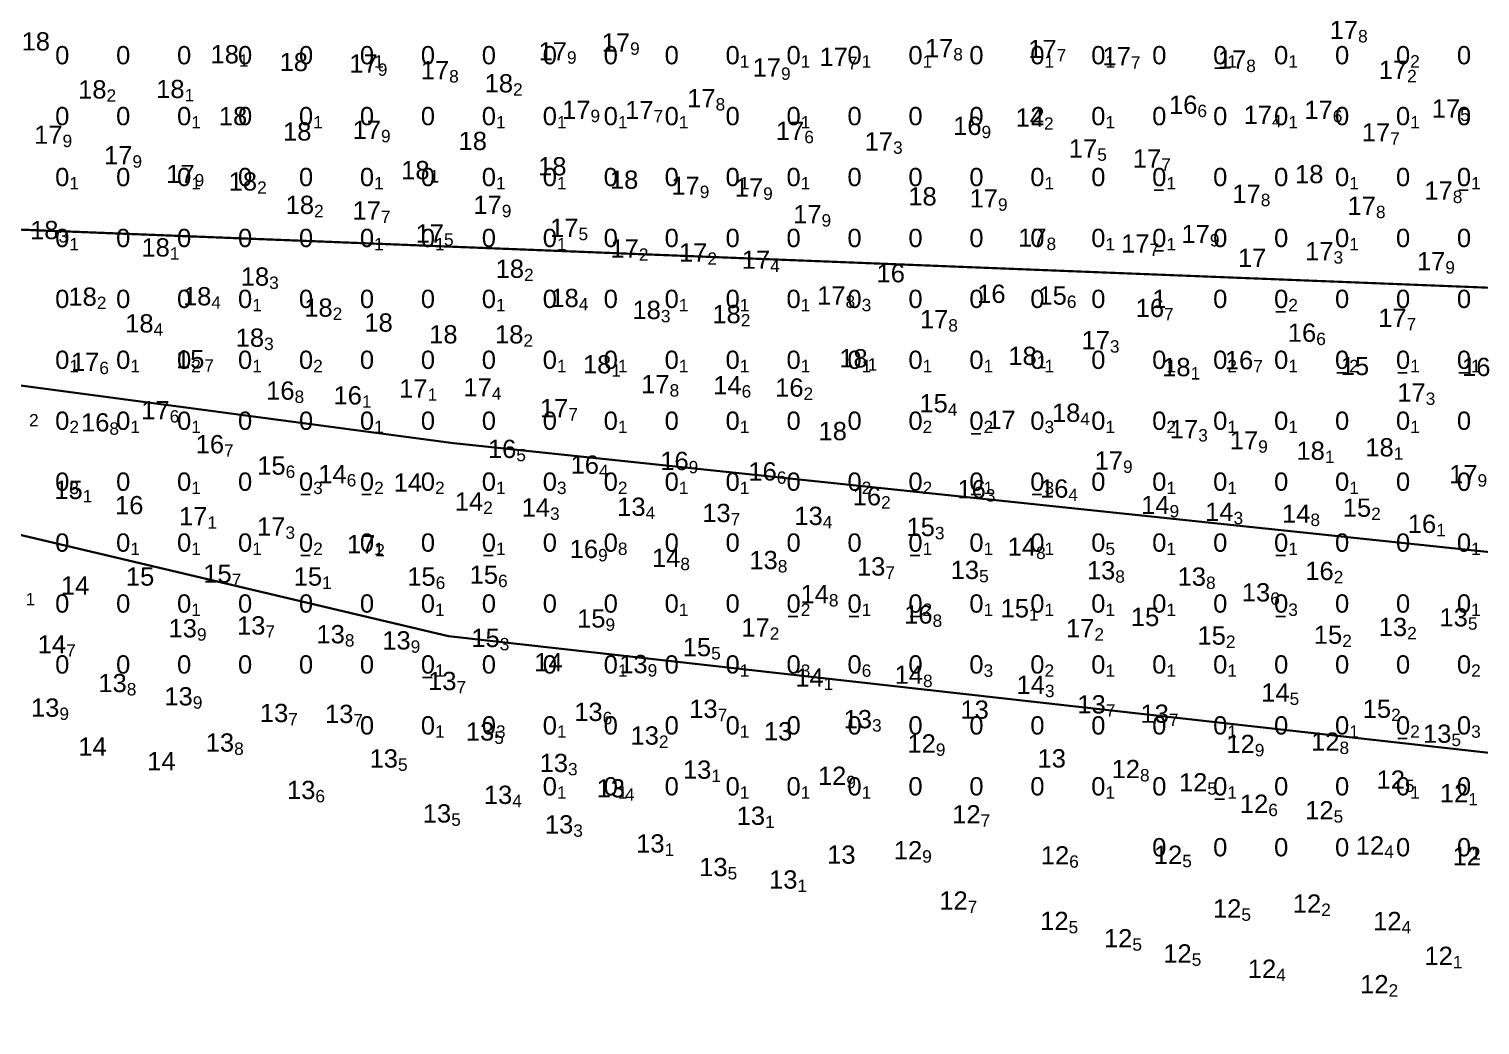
# Model space of a CAD drawing. Header units: millimetres. Extents: x 0 to 581027, y 0 to 6627194.
# Drawn here: x 580178 to 580320.9, y 6625650.5 to 6625748.6 of the extents above; entities that cross this region are included whole.
import ezdxf
from ezdxf.enums import TextEntityAlignment as Align

# ---------------------------------------------------------------- set-up
doc = ezdxf.new("R2010")
doc.units = ezdxf.units.MM
doc.layers.add('Soundings_1000', color=7, linetype='Continuous', true_color=0x000000)
doc.layers.add('soundings_diff', color=7, linetype='Continuous', true_color=0x000000)
for name, color, linetype in [('tiff', 7, 'Continuous'), ('tiff17.2', 7, 'Continuous'), ('Этап 4.2 верхняя бровка', 7, 'Continuous'), ('Этап 4.2 нижняя бровка', 7, 'Continuous'), ('Этап 4.2 рабочая прорезь', 7, 'Continuous'), ('Этап 5.2 верхняя бровка', 7, 'Continuous'), ('Этап 5.2 нижняя бровка', 7, 'Continuous')]:
    doc.layers.add(name, color=color, linetype=linetype)
doc.styles.get("Standard").update_dxf_attribs({"font": 'arial.ttf'})
picture_1 = doc.add_image_def('image2.tif', size_in_pixel=(3838, 2796))
picture_2 = doc.add_image_def('image3.tif', size_in_pixel=(3838, 2796))
picture_3 = doc.add_image_def('image4.tif', size_in_pixel=(2844, 2049))

msp = doc.modelspace()

# ---------------------------------------------------------------- linework, layer by layer
at = {"layer": 'soundings_diff', "color": 18, "true_color": 0x000000}
for p, q in [((580294.78, 6625744.72, -0.09), (580295.72, 6625744.72, -0.09)), ((580288.78, 6625732.72, -0.05), (580289.72, 6625732.72, -0.05)), ((580318.78, 6625732.72, -0.06), (580319.72, 6625732.72, -0.06)), ((580288.78, 6625726.72, -0.1), (580289.72, 6625726.72, -0.1)), ((580300.78, 6625720.72, -0.17), (580301.72, 6625720.72, -0.17)), ((580306.78, 6625714.72, -0.17), (580307.72, 6625714.72, -0.17)), ((580312.78, 6625714.72, -0.11), (580313.72, 6625714.72, -0.11)), ((580318.78, 6625714.72, -0.08), (580319.72, 6625714.72, -0.08)), ((580270.78, 6625708.72, -0.21), (580271.72, 6625708.72, -0.21)), ((580204.78, 6625702.72, -0.31), (580205.72, 6625702.72, -0.31)), ((580210.78, 6625702.72, -0.15), (580211.72, 6625702.72, -0.15)), ((580270.78, 6625702.72, -0.05), (580271.72, 6625702.72, -0.05)), ((580276.78, 6625702.72, -0.29), (580277.72, 6625702.72, -0.29)), ((580204.78, 6625696.72, -0.21), (580205.72, 6625696.72, -0.21)), ((580222.78, 6625696.72, -0.05), (580223.72, 6625696.72, -0.05)), ((580264.78, 6625696.72, -0.12), (580265.72, 6625696.72, -0.12)), ((580300.78, 6625696.72, -0.12), (580301.72, 6625696.72, -0.12)), ((580252.78, 6625690.72, -0.15), (580253.72, 6625690.72, -0.15)), ((580258.78, 6625690.72, -0.12), (580259.72, 6625690.72, -0.12)), ((580264.78, 6625690.72, -0.17), (580265.72, 6625690.72, -0.17)), ((580300.78, 6625690.72, -0.31), (580301.72, 6625690.72, -0.31)), ((580216.78, 6625684.72, -0.07), (580217.72, 6625684.72, -0.07)), ((580312.78, 6625678.72, -0.21), (580313.72, 6625678.72, -0.21)), ((580294.78, 6625672.72, -0.05), (580295.72, 6625672.72, -0.05))]:
    msp.add_line(p, q, dxfattribs=at)
at = {"layer": 'Этап 4.2 верхняя бровка', "color": 3, "lineweight": 30}
msp.add_lwpolyline([(580034.73, 6625732.44), (580219.34, 6625688.79), (580418.37, 6625666.45), (580558.33, 6625663.58), (580564.39, 6625663.69), (580570.18, 6625664.42), (580576.33, 6625666), (580582.31, 6625668.26), (580587.78, 6625671.44), (580592.52, 6625675.08), (580598.03, 6625680.19), (580602.67, 6625686.25), (580560.2, 6625713.67)], dxfattribs=at)
at = {"layer": 'Этап 4.2 нижняя бровка', "color": 1, "lineweight": 30}
msp.add_lwpolyline([(580570.65, 6625977.85), (580109.71, 6625996.05), (580034.52, 6625734.46), (580560.2, 6625713.67), (580570.65, 6625977.85)], dxfattribs=at)
at = {"layer": 'Этап 4.2 рабочая прорезь', "color": 5, "lineweight": 30}
msp.add_lwpolyline([(580034.52, 6625734.46), (580034.73, 6625732.44), (580219.82, 6625707.79), (580339.37, 6625695.21), (580419.15, 6625689.18), (580559.55, 6625694.89), (580560.2, 6625713.67)], dxfattribs=at)
at = {"layer": 'Этап 5.2 верхняя бровка', "color": 3, "linetype": 'Continuous', "lineweight": 30}
msp.add_lwpolyline([(580025.73, 6625725.21), (580144.31, 6625626.85), (580198.01, 6625585.68), (580306.45, 6625503.96), (580380.3, 6625452.25, -0.007042), (580424.66, 6625424.55, -0.01078), (580452.97, 6625405.43, -0.000003), (580488.81, 6625380.08, -0.000055), (580490.46, 6625378.91, -0.000083), (580499.82, 6625372.28, 0.000042), (580518.49, 6625359.07, 0.014493), (580533.47, 6625349.1, 0.004205), (580586.34, 6625316.72, 0.045482), (580608.84, 6625305.84, 0.025712), (580650.9, 6625292.46, 0.178181), (580685.89, 6625295.84, 0.112994), (580728.34, 6625329.74), (580768.13, 6625390.9), (580811.37, 6625457.98), (580825.99, 6625484.4), (580843.64, 6625527.16)], format="xyb", dxfattribs=at)
at = {"layer": 'Этап 5.2 нижняя бровка', "color": 1, "lineweight": 30}
msp.add_lwpolyline([(580034.53, 6625734.49), (580560.2, 6625713.68), (580560.18, 6625713.46), (580823.18, 6625540.15), (580784.51, 6625481.76), (580737.88, 6625410.99), (580697.72, 6625350.06), (580412.01, 6625509.64), (580025.99, 6625725.17), (580032.37, 6625730.74), (580034.53, 6625734.49)], close=True, dxfattribs=at)

# ---------------------------------------------------------------- texts
at = {"layer": 'Soundings_1000', "color": 18, "true_color": 0x000000}
for s, p in [('17', (580308.87, 6625748.48, 17.84)), ('18', (580180.09, 6625747.36, 17.95)), ('17', (580237.2, 6625747.26, 17.86)), ('17', (580269.02, 6625746.7, 17.77)), ('18', (580198.69, 6625746.09, 18.14)), ('18', (580205.49, 6625745.33, 17.99)), ('17', (580230.99, 6625746.38, 17.86)), ('17', (580258.65, 6625745.84, 17.69)), ('17', (580279.2, 6625746.61, 17.7)), ('17', (580286.51, 6625745.9, 17.66)), ('17', (580297.86, 6625745.56, 17.78)), ('17', (580212.36, 6625745.19, 17.88)), ('17', (580219.39, 6625744.53, 17.82)), ('17', (580252.06, 6625744.79, 17.85)), ('17', (580313.7, 6625744.55, 17.19)), ('18', (580185.66, 6625742.63, 18.24)), ('18', (580193.34, 6625742.67, 18.07)), ('18', (580225.68, 6625743.23, 18.18)), ('17', (580245.62, 6625741.77, 17.77)), ('16', (580293.05, 6625741.12, 16.64)), ('18', (580199.51, 6625740, 18)), ('17', (580233.3, 6625740.63, 17.9)), ('17', (580239.51, 6625740.6, 17.67)), ('14', (580277.95, 6625739.87, 14.16)), ('17', (580300.4, 6625740.12, 17.38)), ('17', (580306.38, 6625740.61, 17.55)), ('17', (580318.92, 6625740.74, 17.52)), ('17', (580181.33, 6625738.17, 17.93)), ('18', (580205.83, 6625738.49, 17.98)), ('17', (580212.68, 6625738.64, 17.92)), ('17', (580254.35, 6625738.55, 17.63)), ('16', (580271.8, 6625739.04, 16.93)), ('17', (580312.03, 6625738.4, 17.69)), ('18', (580223.11, 6625737.55, 17.97)), ('17', (580263.09, 6625737.51, 17.27)), ('17', (580283.19, 6625736.82, 17.45)), ('17', (580188.21, 6625736.14, 17.9)), ('17', (580289.49, 6625735.83, 17.7)), ('17', (580194.33, 6625734.3, 17.91)), ('18', (580217.46, 6625734.68, 18.11)), ('18', (580230.94, 6625735.06, 17.99)), ('18', (580305.46, 6625734.29, 17.96)), ('18', (580200.48, 6625733.57, 18.23)), ('18', (580238.01, 6625733.74, 17.95)), ('17', (580244.06, 6625733.15, 17.88)), ('17', (580250.3, 6625732.98, 17.87)), ('17', (580318.19, 6625732.66, 17.75)), ('18', (580206.09, 6625731.26, 18.15)), ('17', (580224.57, 6625731.27, 17.89)), ('18', (580267.39, 6625732.1, 17.97)), ('17', (580273.42, 6625731.9, 17.86)), ('17', (580299.29, 6625732.35, 17.79)), ('17', (580310.63, 6625731.17, 17.76)), ('17', (580212.67, 6625730.69, 17.69)), ('17', (580256.05, 6625730.34, 17.93)), ('18', (580180.93, 6625728.78, 18.3)), ('17', (580218.88, 6625728.44, 17.47)), ('17', (580232.12, 6625729, 17.54)), ('17', (580294.28, 6625728.39, 17.91)), ('18', (580191.89, 6625727.07, 18.07)), ('17', (580238.06, 6625726.97, 17.21)), ('17', (580278.2, 6625728.03, 17.76)), ('17', (580288.34, 6625727.45, 17.7)), ('17', (580306.45, 6625726.69, 17.32)), ('17', (580244.81, 6625726.58, 17.15)), ('17', (580250.99, 6625725.86, 17.4)), ('17', (580299.84, 6625726.05, 16.96)), ('17', (580317.46, 6625725.71, 17.86)), ('18', (580201.67, 6625724.2, 18.3)), ('18', (580226.76, 6625724.97, 18.23)), ('16', (580264.26, 6625724.53, 16.02)), ('16', (580274.17, 6625722.5, 16.03)), ('18', (580184.7, 6625722.22, 18.18)), ('18', (580195.98, 6625722.26, 18.42)), ('18', (580207.92, 6625721.14, 18.16)), ('18', (580232.15, 6625722.09, 18.4)), ('18', (580240.23, 6625720.91, 18.3)), ('17', (580258.41, 6625722.34, 17.8)), ('15', (580280.2, 6625722.33, 15.57)), ('16', (580289.77, 6625721.11, 16.71)), ('18', (580190.29, 6625719.59, 18.36)), ('18', (580213.84, 6625719.67, 17.96)), ('18', (580248.1, 6625720.5, 18.23)), ('17', (580268.53, 6625720, 17.78)), ('17', (580313.65, 6625720.13, 17.72)), ('18', (580201.17, 6625718.18, 18.25)), ('18', (580220.22, 6625718.51, 18.01)), ('18', (580226.7, 6625718.51, 18.18)), ('16', (580304.75, 6625718.67, 16.6)), ('17', (580284.44, 6625717.93, 17.3)), ('17', (580184.95, 6625715.81, 17.57)), ('15', (580195.29, 6625716.05, 15.68)), ('18', (580235.36, 6625715.56, 18.1)), ('18', (580260.59, 6625716.15, 18.09)), ('18', (580277.24, 6625716.39, 18.06)), ('18', (580292.38, 6625715.28, 18.07)), ('16', (580298.55, 6625715.97, 16.7)), ('15', (580309.96, 6625715.39, 15.03)), ('16', (580321.9, 6625715.3, 16.18)), ('16', (580204.17, 6625712.97, 16.77)), ('16', (580210.8, 6625712.5, 16.14)), ('17', (580217.26, 6625713.18, 17.09)), ('17', (580223.59, 6625713.29, 17.44)), ('17', (580241.09, 6625713.6, 17.82)), ('14', (580248.18, 6625713.5, 14.6)), ('16', (580254.28, 6625713.27, 16.21)), ('17', (580315.53, 6625712.78, 17.31)), ('17', (580191.87, 6625711.04, 17.61)), ('17', (580231.12, 6625711.24, 17.71)), ('15', (580268.48, 6625711.72, 15.41)), ('16', (580185.94, 6625709.84, 16.83)), ('17', (580275.16, 6625710.08, 17.04)), ('18', (580281.53, 6625710.79, 18.42)), ('18', (580258.55, 6625708.98, 18.01)), ('17', (580293.13, 6625709.18, 17.26)), ('16', (580197.23, 6625707.69, 16.73)), ('16', (580226, 6625707.23, 16.53)), ('17', (580299.04, 6625708.07, 17.9)), ('18', (580305.6, 6625707.05, 18.1)), ('18', (580312.38, 6625707.38, 18.05)), ('15', (580203.29, 6625705.59, 15.59)), ('16', (580234.14, 6625705.68, 16.37)), ('16', (580242.97, 6625706.04, 16.94)), ('17', (580285.73, 6625706.08, 17.94)), ('14', (580209.3, 6625704.75, 14.64)), ('14', (580216.72, 6625703.91, 13.96)), ('16', (580251.64, 6625705.01, 16.64)), ('17', (580320.63, 6625704.73, 17.94)), ('15', (580183.31, 6625703.19, 15.12)), ('16', (580261.91, 6625702.57, 16.21)), ('16', (580272.22, 6625703.26, 16.3)), ('16', (580280.35, 6625703.32, 16.42)), ('16', (580189.29, 6625701.69, 16.02)), ('14', (580222.74, 6625702.04, 14.22)), ('14', (580229.32, 6625701.46, 14.28)), ('13', (580238.73, 6625701.53, 13.42)), ('13', (580247.1, 6625700.92, 13.69)), ('14', (580290.31, 6625701.7, 14.87)), ('14', (580296.61, 6625701.03, 14.25)), ('15', (580310.16, 6625701.44, 15.19)), ('17', (580195.59, 6625700.59, 17.13)), ('17', (580203.27, 6625699.59, 17.29)), ('13', (580256.17, 6625700.63, 13.35)), ('15', (580267.21, 6625699.54, 15.34)), ('14', (580304.18, 6625700.85, 14.82)), ('16', (580316.56, 6625699.85, 16.09)), ('17', (580212.12, 6625697.85, 17.2)), ('16', (580234.05, 6625697.37, 16.92)), ('14', (580277.17, 6625697.6, 14.75)), ('14', (580242.15, 6625696.5, 14.75)), ('13', (580251.74, 6625696.28, 13.76)), ('13', (580262.33, 6625695.65, 13.65)), ('13', (580271.56, 6625695.31, 13.49)), ('13', (580284.97, 6625695.27, 13.81)), ('16', (580306.47, 6625695.21, 16.23)), ('15', (580190.36, 6625694.66, 15.01)), ('15', (580197.98, 6625694.94, 15.67)), ('15', (580206.88, 6625694.66, 15.09)), ('15', (580218.06, 6625694.65, 15.57)), ('15', (580224.2, 6625694.84, 15.6)), ('13', (580293.9, 6625694.65, 13.83)), ('14', (580183.96, 6625693.77, 14)), ('14', (580256.77, 6625692.93, 14.8)), ('13', (580300.22, 6625693.1, 13.57)), ('16', (580266.98, 6625690.92, 16.8)), ('15', (580276.47, 6625691.53, 15.1)), ('13', (580194.56, 6625689.56, 13.91)), ('13', (580201.3, 6625689.84, 13.67)), ('15', (580234.78, 6625690.53, 15.85)), ('17', (580250.95, 6625689.65, 17.2)), ('17', (580282.91, 6625689.57, 17.24)), ('15', (580289.3, 6625690.68, 14.96)), ('13', (580313.7, 6625689.69, 13.19)), ('13', (580319.68, 6625690.64, 13.54)), ('13', (580209.12, 6625688.98, 13.75)), ('13', (580215.6, 6625688.37, 13.9)), ('15', (580224.37, 6625688.61, 15.28)), ('15', (580295.86, 6625688.85, 15.16)), ('15', (580307.31, 6625688.93, 15.24)), ('14', (580181.68, 6625687.98, 14.67)), ('15', (580245.18, 6625687.71, 15.52)), ('14', (580230.56, 6625686.21, 13.96)), ('13', (580238.93, 6625686.03, 13.9)), ('13', (580187.65, 6625684.17, 13.75)), ('13', (580220.11, 6625684.37, 13.69)), ('14', (580256.26, 6625684.7, 14.1)), ('14', (580266.04, 6625684.99, 14.8)), ('14', (580278.04, 6625684, 14.26)), ('13', (580194.15, 6625682.86, 13.88)), ('14', (580302.13, 6625683.23, 14.52)), ('13', (580181.02, 6625681.75, 13.9)), ('13', (580203.55, 6625681.22, 13.68)), ('13', (580209.96, 6625681.13, 13.69)), ('13', (580234.5, 6625681.33, 13.63)), ('13', (580245.82, 6625681.63, 13.69)), ('13', (580272.52, 6625681.55, 13.03)), ('13', (580284.03, 6625682.07, 13.71)), ('13', (580290.24, 6625681.15, 13.68)), ('15', (580312.12, 6625681.64, 15.19)), ('13', (580261.02, 6625680.61, 13.25)), ('13', (580198.22, 6625678.31, 13.81)), ('13', (580223.83, 6625679.4, 13.46)), ('13', (580240.04, 6625679, 13.23)), ('13', (580253.17, 6625679.42, 13.04)), ('12', (580267.3, 6625678.22, 12.89)), ('12', (580298.7, 6625678.17, 12.87)), ('12', (580307.04, 6625678.4, 12.8)), ('13', (580318.06, 6625679.18, 13.48)), ('14', (580185.68, 6625677.91, 14.03)), ('13', (580214.35, 6625676.74, 13.52)), ('13', (580280.11, 6625676.75, 13.02)), ('14', (580192.46, 6625676.48, 13.98)), ('13', (580231.09, 6625676.3, 13.25)), ('13', (580245.2, 6625675.64, 13.14)), ('12', (580287.4, 6625675.7, 12.84)), ('13', (580236.7, 6625673.8, 13.44)), ('12', (580258.49, 6625675.03, 12.85)), ('12', (580294.03, 6625674.39, 12.45)), ('12', (580313.48, 6625674.66, 12.45)), ('13', (580206.22, 6625673.64, 13.62)), ('13', (580225.6, 6625673.16, 13.39)), ('12', (580319.72, 6625673.33, 12.11)), ('13', (580219.59, 6625671.33, 13.51)), ('13', (580250.49, 6625671.1, 13.05)), ('12', (580271.71, 6625671.24, 12.73)), ('12', (580300.03, 6625672.28, 12.61)), ('12', (580306.46, 6625671.64, 12.49)), ('13', (580231.61, 6625670.25, 13.34)), ('13', (580240.6, 6625668.37, 13.14)), ('12', (580311.44, 6625668.17, 12.42)), ('13', (580259.4, 6625667.27, 12.96)), ('12', (580265.96, 6625667.7, 12.86)), ('12', (580280.43, 6625667.2, 12.61)), ('12', (580291.56, 6625667.25, 12.45)), ('12', (580320.97, 6625667.13, 12.06)), ('13', (580246.8, 6625666.05, 13.48)), ('13', (580253.68, 6625664.82, 13.06)), ('12', (580270.44, 6625662.75, 12.67)), ('12', (580305.24, 6625662.45, 12.22)), ('12', (580297.38, 6625661.97, 12.45)), ('12', (580280.37, 6625660.74, 12.53)), ('12', (580313.15, 6625660.73, 12.36)), ('12', (580286.65, 6625659.03, 12.54)), ('12', (580292.49, 6625657.54, 12.51)), ('12', (580318.2, 6625657.3, 12.11)), ('12', (580300.81, 6625656.03, 12.4)), ('12', (580311.87, 6625654.51, 12.2))]:
    msp.add_text(s, height=1.8, dxfattribs=at).set_placement(p, align=Align.MIDDLE_RIGHT)
for s, p in [('8', (580308.87, 6625748.48, 17.84)), ('9', (580230.99, 6625746.38, 17.86)), ('9', (580237.2, 6625747.26, 17.86)), ('8', (580269.02, 6625746.7, 17.77)), ('7', (580279.2, 6625746.61, 17.7)), ('1', (580198.69, 6625746.09, 18.14)), ('9', (580212.36, 6625745.19, 17.88)), ('9', (580252.06, 6625744.79, 17.85)), ('7', (580258.65, 6625745.84, 17.69)), ('7', (580286.51, 6625745.9, 17.66)), ('8', (580297.86, 6625745.56, 17.78)), ('8', (580219.39, 6625744.53, 17.82)), ('2', (580313.7, 6625744.55, 17.19)), ('2', (580185.66, 6625742.63, 18.24)), ('1', (580193.34, 6625742.67, 18.07)), ('2', (580225.68, 6625743.23, 18.18)), ('9', (580233.3, 6625740.63, 17.9)), ('7', (580239.51, 6625740.6, 17.67)), ('8', (580245.62, 6625741.77, 17.77)), ('6', (580293.05, 6625741.12, 16.64)), ('6', (580306.38, 6625740.61, 17.55)), ('5', (580318.92, 6625740.74, 17.52)), ('9', (580271.8, 6625739.04, 16.93)), ('2', (580277.95, 6625739.87, 14.16)), ('4', (580300.4, 6625740.12, 17.38)), ('9', (580181.33, 6625738.17, 17.93)), ('9', (580212.68, 6625738.64, 17.92)), ('6', (580254.35, 6625738.55, 17.63)), ('7', (580312.03, 6625738.4, 17.69)), ('9', (580188.21, 6625736.14, 17.9)), ('3', (580263.09, 6625737.51, 17.27)), ('5', (580283.19, 6625736.82, 17.45)), ('7', (580289.49, 6625735.83, 17.7)), ('9', (580194.33, 6625734.3, 17.91)), ('2', (580200.48, 6625733.57, 18.23)), ('1', (580217.46, 6625734.68, 18.11)), ('9', (580244.06, 6625733.15, 17.88)), ('9', (580250.3, 6625732.98, 17.87)), ('9', (580273.42, 6625731.9, 17.86)), ('8', (580299.29, 6625732.35, 17.79)), ('8', (580318.19, 6625732.66, 17.75)), ('2', (580206.09, 6625731.26, 18.15)), ('7', (580212.67, 6625730.69, 17.69)), ('9', (580224.57, 6625731.27, 17.89)), ('8', (580310.63, 6625731.17, 17.76)), ('5', (580232.12, 6625729, 17.54)), ('9', (580256.05, 6625730.34, 17.93)), ('3', (580180.93, 6625728.78, 18.3)), ('5', (580218.88, 6625728.44, 17.47)), ('8', (580278.2, 6625728.03, 17.76)), ('9', (580294.28, 6625728.39, 17.91)), ('1', (580191.89, 6625727.07, 18.07)), ('2', (580238.06, 6625726.97, 17.21)), ('2', (580244.81, 6625726.58, 17.15)), ('7', (580288.34, 6625727.45, 17.7)), ('3', (580306.45, 6625726.69, 17.32)), ('2', (580226.76, 6625724.97, 18.23)), ('4', (580250.99, 6625725.86, 17.4)), ('9', (580317.46, 6625725.71, 17.86)), ('3', (580201.67, 6625724.2, 18.3)), ('2', (580184.7, 6625722.22, 18.18)), ('4', (580195.98, 6625722.26, 18.42)), ('4', (580232.15, 6625722.09, 18.4)), ('8', (580258.41, 6625722.34, 17.8)), ('6', (580280.2, 6625722.33, 15.57)), ('2', (580207.92, 6625721.14, 18.16)), ('3', (580240.23, 6625720.91, 18.3)), ('2', (580248.1, 6625720.5, 18.23)), ('7', (580289.77, 6625721.11, 16.71)), ('4', (580190.29, 6625719.59, 18.36)), ('8', (580268.53, 6625720, 17.78)), ('7', (580313.65, 6625720.13, 17.72)), ('3', (580201.17, 6625718.18, 18.25)), ('2', (580226.7, 6625718.51, 18.18)), ('3', (580284.44, 6625717.93, 17.3)), ('6', (580304.75, 6625718.67, 16.6)), ('1', (580260.59, 6625716.15, 18.09)), ('1', (580277.24, 6625716.39, 18.06)), ('6', (580184.95, 6625715.81, 17.57)), ('7', (580195.29, 6625716.05, 15.68)), ('1', (580235.36, 6625715.56, 18.1)), ('1', (580292.38, 6625715.28, 18.07)), ('7', (580298.55, 6625715.97, 16.7)), ('4', (580223.59, 6625713.29, 17.44)), ('8', (580241.09, 6625713.6, 17.82)), ('6', (580248.18, 6625713.5, 14.6)), ('2', (580254.28, 6625713.27, 16.21)), ('8', (580204.17, 6625712.97, 16.77)), ('1', (580210.8, 6625712.5, 16.14)), ('1', (580217.26, 6625713.18, 17.09)), ('3', (580315.53, 6625712.78, 17.31)), ('2', (580178.03, 6625710.66, 16.15)), ('6', (580191.87, 6625711.04, 17.61)), ('7', (580231.12, 6625711.24, 17.71)), ('4', (580268.48, 6625711.72, 15.41)), ('4', (580281.53, 6625710.79, 18.42)), ('8', (580185.94, 6625709.84, 16.83)), ('3', (580293.13, 6625709.18, 17.26)), ('7', (580197.23, 6625707.69, 16.73)), ('9', (580299.04, 6625708.07, 17.9)), ('5', (580226, 6625707.23, 16.53)), ('1', (580305.6, 6625707.05, 18.1)), ('1', (580312.38, 6625707.38, 18.05)), ('6', (580203.29, 6625705.59, 15.59)), ('6', (580209.3, 6625704.75, 14.64)), ('4', (580234.14, 6625705.68, 16.37)), ('9', (580242.97, 6625706.04, 16.94)), ('6', (580251.64, 6625705.01, 16.64)), ('9', (580285.73, 6625706.08, 17.94)), ('9', (580320.63, 6625704.73, 17.94)), ('3', (580272.22, 6625703.26, 16.3)), ('4', (580280.35, 6625703.32, 16.42)), ('1', (580183.31, 6625703.19, 15.12)), ('2', (580222.74, 6625702.04, 14.22)), ('2', (580261.91, 6625702.57, 16.21)), ('1', (580195.59, 6625700.59, 17.13)), ('3', (580229.32, 6625701.46, 14.28)), ('4', (580238.73, 6625701.53, 13.42)), ('7', (580247.1, 6625700.92, 13.69)), ('4', (580256.17, 6625700.63, 13.35)), ('9', (580290.31, 6625701.7, 14.87)), ('3', (580296.61, 6625701.03, 14.25)), ('8', (580304.18, 6625700.85, 14.82)), ('2', (580310.16, 6625701.44, 15.19)), ('3', (580203.27, 6625699.59, 17.29)), ('3', (580267.21, 6625699.54, 15.34)), ('1', (580316.56, 6625699.85, 16.09)), ('2', (580212.12, 6625697.85, 17.2)), ('8', (580277.17, 6625697.6, 14.75)), ('9', (580234.05, 6625697.37, 16.92)), ('8', (580242.15, 6625696.5, 14.75)), ('8', (580251.74, 6625696.28, 13.76)), ('7', (580197.98, 6625694.94, 15.67)), ('6', (580224.2, 6625694.84, 15.6)), ('7', (580262.33, 6625695.65, 13.65)), ('5', (580271.56, 6625695.31, 13.49)), ('8', (580284.97, 6625695.27, 13.81)), ('2', (580306.47, 6625695.21, 16.23)), ('1', (580206.88, 6625694.66, 15.09)), ('6', (580218.06, 6625694.65, 15.57)), ('8', (580293.9, 6625694.65, 13.83)), ('1', (580177.69, 6625693.04, 14.12)), ('8', (580256.77, 6625692.93, 14.8)), ('6', (580300.22, 6625693.1, 13.57)), ('9', (580234.78, 6625690.53, 15.85)), ('8', (580266.98, 6625690.92, 16.8)), ('1', (580276.47, 6625691.53, 15.1)), ('5', (580319.68, 6625690.64, 13.54)), ('9', (580194.56, 6625689.56, 13.91)), ('7', (580201.3, 6625689.84, 13.67)), ('8', (580209.12, 6625688.98, 13.75)), ('2', (580250.95, 6625689.65, 17.2)), ('2', (580282.91, 6625689.57, 17.24)), ('2', (580313.7, 6625689.69, 13.19)), ('7', (580181.68, 6625687.98, 14.67)), ('9', (580215.6, 6625688.37, 13.9)), ('3', (580224.37, 6625688.61, 15.28)), ('5', (580245.18, 6625687.71, 15.52)), ('2', (580295.86, 6625688.85, 15.16)), ('2', (580307.31, 6625688.93, 15.24)), ('9', (580238.93, 6625686.03, 13.9)), ('1', (580256.26, 6625684.7, 14.1)), ('8', (580266.04, 6625684.99, 14.8)), ('8', (580187.65, 6625684.17, 13.75)), ('7', (580220.11, 6625684.37, 13.69)), ('3', (580278.04, 6625684, 14.26)), ('9', (580194.15, 6625682.86, 13.88)), ('7', (580284.03, 6625682.07, 13.71)), ('5', (580302.13, 6625683.23, 14.52)), ('9', (580181.02, 6625681.75, 13.9)), ('7', (580203.55, 6625681.22, 13.68)), ('7', (580209.96, 6625681.13, 13.69)), ('6', (580234.5, 6625681.33, 13.63)), ('7', (580245.82, 6625681.63, 13.69)), ('3', (580261.02, 6625680.61, 13.25)), ('7', (580290.24, 6625681.15, 13.68)), ('2', (580312.12, 6625681.64, 15.19)), ('5', (580223.83, 6625679.4, 13.46)), ('2', (580240.04, 6625679, 13.23)), ('5', (580318.06, 6625679.18, 13.48)), ('8', (580198.22, 6625678.31, 13.81)), ('9', (580267.3, 6625678.22, 12.89)), ('9', (580298.7, 6625678.17, 12.87)), ('8', (580307.04, 6625678.4, 12.8)), ('5', (580214.35, 6625676.74, 13.52)), ('3', (580231.09, 6625676.3, 13.25)), ('1', (580245.2, 6625675.64, 13.14)), ('9', (580258.49, 6625675.03, 12.85)), ('8', (580287.4, 6625675.7, 12.84)), ('6', (580206.22, 6625673.64, 13.62)), ('4', (580236.7, 6625673.8, 13.44)), ('5', (580294.03, 6625674.39, 12.45)), ('5', (580313.48, 6625674.66, 12.45)), ('1', (580319.72, 6625673.33, 12.11)), ('4', (580225.6, 6625673.16, 13.39)), ('6', (580300.03, 6625672.28, 12.61)), ('5', (580219.59, 6625671.33, 13.51)), ('1', (580250.49, 6625671.1, 13.05)), ('7', (580271.71, 6625671.24, 12.73)), ('5', (580306.46, 6625671.64, 12.49)), ('3', (580231.61, 6625670.25, 13.34)), ('1', (580240.6, 6625668.37, 13.14)), ('9', (580265.96, 6625667.7, 12.86)), ('4', (580311.44, 6625668.17, 12.42)), ('6', (580280.43, 6625667.2, 12.61)), ('5', (580291.56, 6625667.25, 12.45)), ('5', (580246.8, 6625666.05, 13.48)), ('1', (580253.68, 6625664.82, 13.06)), ('7', (580270.44, 6625662.75, 12.67)), ('5', (580297.38, 6625661.97, 12.45)), ('2', (580305.24, 6625662.45, 12.22)), ('5', (580280.37, 6625660.74, 12.53)), ('4', (580313.15, 6625660.73, 12.36)), ('5', (580286.65, 6625659.03, 12.54)), ('5', (580292.49, 6625657.54, 12.51)), ('1', (580318.2, 6625657.3, 12.11)), ('4', (580300.81, 6625656.03, 12.4)), ('2', (580311.87, 6625654.51, 12.2))]:
    msp.add_text(s, height=1.22, dxfattribs=at).set_placement(p, align=Align.TOP_LEFT)
at = {"layer": 'soundings_diff', "color": 18, "true_color": 0x000000}
for s, p in [('0', (580182, 6625746)), ('0', (580188, 6625746, 0.01)), ('0', (580194, 6625746, 0.01)), ('0', (580200, 6625746, 0.04)), ('0', (580206, 6625746, 0.03)), ('0', (580212, 6625746, 0.05)), ('0', (580218, 6625746)), ('0', (580224, 6625746)), ('0', (580230, 6625746, 0.04)), ('0', (580236, 6625746, 0.04)), ('0', (580242, 6625746)), ('0', (580248, 6625746, 0.07)), ('0', (580254, 6625746, 0.06)), ('0', (580260, 6625746, 0.09)), ('0', (580266, 6625746, 0.08)), ('0', (580272, 6625746)), ('0', (580278, 6625746, 0.05)), ('0', (580284, 6625746, 0.05)), ('0', (580290, 6625746, 0.01)), ('0', (580296, 6625746, -0.09)), ('0', (580302, 6625746, 0.06)), ('0', (580308, 6625746, 0.04)), ('0', (580314, 6625746, 0.17)), ('0', (580320, 6625746, 0.02)), ('0', (580182, 6625740, -0.03)), ('0', (580188, 6625740, -0.02)), ('0', (580194, 6625740, 0.06)), ('0', (580200, 6625740, -0.01)), ('0', (580206, 6625740, 0.05)), ('0', (580212, 6625740, 0.04)), ('0', (580218, 6625740, 0.01)), ('0', (580224, 6625740, 0.06)), ('0', (580230, 6625740, 0.09)), ('0', (580236, 6625740, 0.11)), ('0', (580242, 6625740, 0.07)), ('0', (580248, 6625740, 0.03)), ('0', (580254, 6625740, 0.08)), ('0', (580260, 6625740, 0.01)), ('0', (580266, 6625740, 0.04)), ('0', (580272, 6625740, 0.02)), ('2', (580278, 6625740, 2.04)), ('0', (580284, 6625740, 0.06)), ('0', (580290, 6625740, 0.02)), ('0', (580296, 6625740, -0.01)), ('0', (580302, 6625740, 0.05)), ('0', (580308, 6625740, 0.03)), ('0', (580314, 6625740, 0.05)), ('0', (580320, 6625740, 0.01)), ('0', (580182, 6625734, 0.09)), ('0', (580188, 6625734, -0.04)), ('0', (580194, 6625734, 0.08)), ('0', (580200, 6625734, 0.02)), ('0', (580206, 6625734, 0.02)), ('0', (580212, 6625734, 0.06)), ('0', (580218, 6625734, 0.01)), ('0', (580224, 6625734, 0.06)), ('0', (580230, 6625734, 0.08)), ('0', (580236, 6625734, 0.02)), ('0', (580242, 6625734, 0.03)), ('0', (580248, 6625734, 0.08)), ('0', (580254, 6625734, 0.07)), ('0', (580260, 6625734, 0.02)), ('0', (580266, 6625734, 0.03)), ('0', (580272, 6625734, 0.03)), ('0', (580278, 6625734, 0.07)), ('0', (580284, 6625734, 0.04)), ('0', (580290, 6625734, -0.05)), ('0', (580296, 6625734, 0.04)), ('0', (580302, 6625734, 0.04)), ('0', (580308, 6625734, 0.05)), ('0', (580314, 6625734, -0.01)), ('0', (580320, 6625734, -0.06)), ('0', (580182, 6625728, 0.06)), ('0', (580188, 6625728, 0.02)), ('0', (580194, 6625728, 0.03)), ('0', (580200, 6625728, 0.04)), ('0', (580206, 6625728, 0.01)), ('0', (580212, 6625728, 0.06)), ('0', (580218, 6625728, 0.09)), ('0', (580224, 6625728, 0.04)), ('0', (580230, 6625728, 0.1)), ('0', (580236, 6625728, 0.01)), ('0', (580242, 6625728, -0.04)), ('0', (580248, 6625728, -0.04)), ('0', (580254, 6625728, 0.02)), ('0', (580260, 6625728, 0.03)), ('0', (580266, 6625728, 0.01)), ('0', (580272, 6625728, 0.01)), ('0', (580278, 6625728, 0.01)), ('0', (580284, 6625728, 0.09)), ('0', (580290, 6625728, -0.1)), ('0', (580296, 6625728, -0.03)), ('0', (580302, 6625728, 0.03)), ('0', (580308, 6625728, 0.06)), ('0', (580314, 6625728, 0.02)), ('0', (580320, 6625728, -0.01)), ('0', (580182, 6625722)), ('0', (580188, 6625722, 0.03)), ('0', (580194, 6625722, 0.01)), ('0', (580200, 6625722, 0.06)), ('0', (580206, 6625722, 0.02)), ('0', (580212, 6625722)), ('0', (580218, 6625722, 0.02)), ('0', (580224, 6625722, 0.06)), ('0', (580230, 6625722, 0.02)), ('0', (580236, 6625722, 0.04)), ('0', (580242, 6625722, 0.07)), ('0', (580248, 6625722, 0.13)), ('0', (580254, 6625722, 0.06)), ('0', (580260, 6625722, 0.31)), ('0', (580266, 6625722)), ('0', (580272, 6625722, 0.02)), ('0', (580278, 6625722, 0.02)), ('0', (580284, 6625722)), ('1', (580290, 6625722, 0.96)), ('0', (580296, 6625722, 0.04)), ('0', (580302, 6625722, -0.17)), ('0', (580308, 6625722, -0.03)), ('0', (580314, 6625722, 0.01)), ('0', (580320, 6625722, -0.01)), ('0', (580182, 6625716, 0.07)), ('0', (580188, 6625716, 0.12)), ('0', (580194, 6625716, 0.19)), ('0', (580200, 6625716, 0.13)), ('0', (580206, 6625716, 0.18)), ('0', (580212, 6625716, 0.02)), ('0', (580218, 6625716, 0.01)), ('0', (580224, 6625716, -0.03)), ('0', (580230, 6625716, 0.13)), ('0', (580236, 6625716, 0.08)), ('0', (580242, 6625716, 0.06)), ('0', (580248, 6625716, 0.11)), ('0', (580254, 6625716, 0.09)), ('0', (580260, 6625716, 0.07)), ('0', (580266, 6625716, 0.08)), ('0', (580272, 6625716, 0.06)), ('0', (580278, 6625716, 0.05)), ('0', (580284, 6625716, 0.02)), ('0', (580290, 6625716, 0.08)), ('0', (580296, 6625716, 0.16)), ('0', (580302, 6625716, 0.05)), ('0', (580308, 6625716, -0.17)), ('0', (580314, 6625716, -0.11)), ('0', (580320, 6625716, -0.08)), ('0', (580182, 6625710, 0.2)), ('0', (580188, 6625710, 0.07)), ('0', (580194, 6625710, 0.11)), ('0', (580200, 6625710, 0.03)), ('0', (580206, 6625710, 0.03)), ('0', (580212, 6625710, 0.05)), ('0', (580218, 6625710, 0.03)), ('0', (580224, 6625710, 0.03)), ('0', (580230, 6625710, 0.04)), ('0', (580236, 6625710, 0.08)), ('0', (580242, 6625710, 0.04)), ('0', (580248, 6625710, 0.06)), ('0', (580254, 6625710, -0.04)), ('0', (580260, 6625710, 0.03)), ('0', (580266, 6625710, 0.21)), ('0', (580272, 6625710, -0.21)), ('0', (580278, 6625710, 0.31)), ('0', (580284, 6625710, 0.07)), ('0', (580290, 6625710, 0.16)), ('0', (580296, 6625710, 0.05)), ('0', (580302, 6625710, 0.05)), ('0', (580308, 6625710, 0.04)), ('0', (580314, 6625710, 0.05)), ('0', (580320, 6625710, -0.04)), ('0', (580182, 6625704, 0.26)), ('0', (580188, 6625704, 0.01)), ('0', (580194, 6625704, 0.08)), ('0', (580200, 6625704)), ('0', (580206, 6625704, -0.31)), ('0', (580212, 6625704, -0.15)), ('0', (580218, 6625704, 0.22)), ('0', (580224, 6625704, 0.14)), ('0', (580230, 6625704, 0.3)), ('0', (580236, 6625704, 0.21)), ('0', (580242, 6625704, 0.1)), ('0', (580248, 6625704, 0.05)), ('0', (580254, 6625704, -0.04)), ('0', (580260, 6625704, 0.2)), ('0', (580266, 6625704, 0.19)), ('0', (580272, 6625704, -0.05)), ('0', (580278, 6625704, -0.29)), ('0', (580284, 6625704, 0.01)), ('0', (580290, 6625704, 0.06)), ('0', (580296, 6625704, 0.06)), ('0', (580302, 6625704, -0.03)), ('0', (580308, 6625704, 0.05)), ('0', (580314, 6625704, 0.03)), ('0', (580320, 6625704, 0.01)), ('0', (580182, 6625698, 0.01)), ('0', (580188, 6625698, 0.05)), ('0', (580194, 6625698, 0.14)), ('0', (580200, 6625698, 0.12)), ('0', (580206, 6625698, -0.21)), ('0', (580212, 6625698, 0.09)), ('0', (580218, 6625698, 0.02)), ('0', (580224, 6625698, -0.05)), ('0', (580230, 6625698, 0.02)), ('0', (580236, 6625698, 0.82)), ('0', (580242, 6625698, -0.02)), ('0', (580248, 6625698, 0.02)), ('0', (580254, 6625698, -0.03)), ('0', (580260, 6625698, -0.03)), ('0', (580266, 6625698, -0.12)), ('0', (580272, 6625698, 0.07)), ('0', (580278, 6625698, 0.12)), ('0', (580284, 6625698, 0.51)), ('0', (580290, 6625698, 0.12)), ('0', (580296, 6625698, 0.02)), ('0', (580302, 6625698, -0.12)), ('0', (580308, 6625698, -0.04)), ('0', (580314, 6625698, -0.02)), ('0', (580320, 6625698, 0.09)), ('0', (580182, 6625692, 0.04)), ('0', (580188, 6625692, 0.01)), ('0', (580194, 6625692, 0.11)), ('0', (580200, 6625692, -0.01)), ('0', (580206, 6625692, 0.02)), ('0', (580212, 6625692, -0.01)), ('0', (580218, 6625692, 0.07)), ('0', (580224, 6625692, 0.01)), ('0', (580230, 6625692, 0.04)), ('0', (580236, 6625692, -0.01)), ('0', (580242, 6625692, 0.08)), ('0', (580248, 6625692, 0.01)), ('0', (580254, 6625692, -0.15)), ('0', (580260, 6625692, -0.12)), ('0', (580266, 6625692, -0.17)), ('0', (580272, 6625692, 0.09)), ('0', (580278, 6625692, 0.06)), ('0', (580284, 6625692, 0.06)), ('0', (580290, 6625692, 0.09)), ('0', (580296, 6625692, -0.03)), ('0', (580302, 6625692, -0.31)), ('0', (580308, 6625692, -0.03)), ('0', (580314, 6625692, -0.04)), ('0', (580320, 6625692, 0.05)), ('0', (580182, 6625686, 0.04)), ('0', (580188, 6625686)), ('0', (580194, 6625686, 0.01)), ('0', (580200, 6625686, 0.03)), ('0', (580206, 6625686, 0.02)), ('0', (580212, 6625686, 0.03)), ('0', (580218, 6625686, -0.07)), ('0', (580224, 6625686, -0.01)), ('0', (580230, 6625686, 0.02)), ('0', (580236, 6625686, 0.07)), ('0', (580242, 6625686, -0.04)), ('0', (580248, 6625686, 0.13)), ('0', (580254, 6625686, 0.31)), ('0', (580260, 6625686, 0.62)), ('0', (580266, 6625686, -0.02)), ('0', (580272, 6625686, 0.31)), ('0', (580278, 6625686, 0.16)), ('0', (580284, 6625686, 0.12)), ('0', (580290, 6625686, 0.08)), ('0', (580296, 6625686, 0.06)), ('0', (580302, 6625686, 0.03)), ('0', (580308, 6625686, 0.02)), ('0', (580314, 6625686, 0.02)), ('0', (580320, 6625686, 0.22)), ('0', (580212, 6625680, 0.04)), ('0', (580218, 6625680, 0.06)), ('0', (580224, 6625680, 0.26)), ('0', (580230, 6625680, 0.06)), ('0', (580236, 6625680, 0.02)), ('0', (580242, 6625680, -0.01)), ('0', (580248, 6625680, 0.05)), ('0', (580254, 6625680, 0.02)), ('0', (580260, 6625680, 0.02)), ('0', (580266, 6625680, 0.04)), ('0', (580272, 6625680, -0.02)), ('0', (580278, 6625680, -0.04)), ('0', (580284, 6625680, 0.02)), ('0', (580290, 6625680, 0.04)), ('0', (580296, 6625680, 0.07)), ('0', (580302, 6625680, -0.01)), ('0', (580308, 6625680, 0.11)), ('0', (580314, 6625680, -0.21)), ('0', (580320, 6625680, 0.29)), ('0', (580230, 6625674, 0.06)), ('0', (580236, 6625674, 0.06)), ('0', (580242, 6625674, 0.04)), ('0', (580248, 6625674, 0.06)), ('0', (580254, 6625674, 0.08)), ('0', (580260, 6625674, 0.11)), ('0', (580266, 6625674, 0.03)), ('0', (580272, 6625674, 0.03)), ('0', (580278, 6625674, 0.01)), ('0', (580284, 6625674, 0.11)), ('0', (580290, 6625674)), ('0', (580296, 6625674, -0.05)), ('0', (580302, 6625674, -0.04)), ('0', (580308, 6625674, -0.03)), ('0', (580314, 6625674, 0.11)), ('0', (580320, 6625674, 0.03)), ('0', (580290, 6625668, -0.04)), ('0', (580296, 6625668, -0.04)), ('0', (580302, 6625668, 0.04)), ('0', (580308, 6625668, 0.03)), ('0', (580314, 6625668)), ('0', (580320, 6625668, 0.05))]:
    msp.add_text(s, height=1.8, dxfattribs=at).set_placement(p, align=Align.MIDDLE_RIGHT)
for s, p in [('1', (580212, 6625746, 0.05)), ('1', (580248, 6625746, 0.07)), ('1', (580254, 6625746, 0.06)), ('1', (580260, 6625746, 0.09)), ('1', (580266, 6625746, 0.08)), ('1', (580278, 6625746, 0.05)), ('1', (580284, 6625746, 0.05)), ('1', (580296, 6625746, -0.09)), ('1', (580302, 6625746, 0.06)), ('2', (580314, 6625746, 0.17)), ('1', (580194, 6625740, 0.06)), ('1', (580206, 6625740, 0.05)), ('1', (580224, 6625740, 0.06)), ('1', (580230, 6625740, 0.09)), ('1', (580236, 6625740, 0.11)), ('1', (580242, 6625740, 0.07)), ('1', (580254, 6625740, 0.08)), ('1', (580284, 6625740, 0.06)), ('1', (580302, 6625740, 0.05)), ('1', (580314, 6625740, 0.05)), ('1', (580182, 6625734, 0.09)), ('1', (580194, 6625734, 0.08)), ('1', (580212, 6625734, 0.06)), ('1', (580224, 6625734, 0.06)), ('1', (580230, 6625734, 0.08)), ('1', (580248, 6625734, 0.08)), ('1', (580254, 6625734, 0.07)), ('1', (580278, 6625734, 0.07)), ('1', (580290, 6625734, -0.05)), ('1', (580308, 6625734, 0.05)), ('1', (580320, 6625734, -0.06)), ('1', (580182, 6625728, 0.06)), ('1', (580212, 6625728, 0.06)), ('1', (580218, 6625728, 0.09)), ('1', (580230, 6625728, 0.1)), ('1', (580284, 6625728, 0.09)), ('1', (580290, 6625728, -0.1)), ('1', (580308, 6625728, 0.06)), ('1', (580200, 6625722, 0.06)), ('1', (580224, 6625722, 0.06)), ('1', (580242, 6625722, 0.07)), ('1', (580248, 6625722, 0.13)), ('1', (580254, 6625722, 0.06)), ('3', (580260, 6625722, 0.31)), ('2', (580302, 6625722, -0.17)), ('1', (580182, 6625716, 0.07)), ('1', (580188, 6625716, 0.12)), ('2', (580194, 6625716, 0.19)), ('1', (580200, 6625716, 0.13)), ('2', (580206, 6625716, 0.18)), ('1', (580230, 6625716, 0.13)), ('1', (580236, 6625716, 0.08)), ('1', (580242, 6625716, 0.06)), ('1', (580248, 6625716, 0.11)), ('1', (580254, 6625716, 0.09)), ('1', (580260, 6625716, 0.07)), ('1', (580266, 6625716, 0.08)), ('1', (580272, 6625716, 0.06)), ('1', (580278, 6625716, 0.05)), ('1', (580290, 6625716, 0.08)), ('2', (580296, 6625716, 0.16)), ('1', (580302, 6625716, 0.05)), ('2', (580308, 6625716, -0.17)), ('1', (580314, 6625716, -0.11)), ('1', (580320, 6625716, -0.08)), ('2', (580182, 6625710, 0.2)), ('1', (580188, 6625710, 0.07)), ('1', (580194, 6625710, 0.11)), ('1', (580212, 6625710, 0.05)), ('1', (580236, 6625710, 0.08)), ('1', (580248, 6625710, 0.06)), ('2', (580266, 6625710, 0.21)), ('2', (580272, 6625710, -0.21)), ('3', (580278, 6625710, 0.31)), ('1', (580284, 6625710, 0.07)), ('2', (580290, 6625710, 0.16)), ('1', (580296, 6625710, 0.05)), ('1', (580302, 6625710, 0.05)), ('1', (580314, 6625710, 0.05)), ('3', (580182, 6625704, 0.26)), ('1', (580194, 6625704, 0.08)), ('3', (580206, 6625704, -0.31)), ('2', (580212, 6625704, -0.15)), ('2', (580218, 6625704, 0.22)), ('1', (580224, 6625704, 0.14)), ('3', (580230, 6625704, 0.3)), ('2', (580236, 6625704, 0.21)), ('1', (580242, 6625704, 0.1)), ('1', (580248, 6625704, 0.05)), ('2', (580260, 6625704, 0.2)), ('2', (580266, 6625704, 0.19)), ('1', (580272, 6625704, -0.05)), ('3', (580278, 6625704, -0.29)), ('1', (580290, 6625704, 0.06)), ('1', (580296, 6625704, 0.06)), ('1', (580308, 6625704, 0.05)), ('1', (580188, 6625698, 0.05)), ('1', (580194, 6625698, 0.14)), ('1', (580200, 6625698, 0.12)), ('2', (580206, 6625698, -0.21)), ('1', (580212, 6625698, 0.09)), ('1', (580224, 6625698, -0.05)), ('8', (580236, 6625698, 0.82)), ('1', (580266, 6625698, -0.12)), ('1', (580272, 6625698, 0.07)), ('1', (580278, 6625698, 0.12)), ('5', (580284, 6625698, 0.51)), ('1', (580290, 6625698, 0.12)), ('1', (580302, 6625698, -0.12)), ('1', (580320, 6625698, 0.09)), ('1', (580194, 6625692, 0.11)), ('1', (580218, 6625692, 0.07)), ('1', (580242, 6625692, 0.08)), ('2', (580254, 6625692, -0.15)), ('1', (580260, 6625692, -0.12)), ('2', (580266, 6625692, -0.17)), ('1', (580272, 6625692, 0.09)), ('1', (580278, 6625692, 0.06)), ('1', (580284, 6625692, 0.06)), ('1', (580290, 6625692, 0.09)), ('3', (580302, 6625692, -0.31)), ('1', (580320, 6625692, 0.05)), ('1', (580218, 6625686, -0.07)), ('1', (580236, 6625686, 0.07)), ('1', (580248, 6625686, 0.13)), ('3', (580254, 6625686, 0.31)), ('6', (580260, 6625686, 0.62)), ('3', (580272, 6625686, 0.31)), ('2', (580278, 6625686, 0.16)), ('1', (580284, 6625686, 0.12)), ('1', (580290, 6625686, 0.08)), ('1', (580296, 6625686, 0.06)), ('2', (580320, 6625686, 0.22)), ('1', (580218, 6625680, 0.06)), ('3', (580224, 6625680, 0.26)), ('1', (580230, 6625680, 0.06)), ('1', (580248, 6625680, 0.05)), ('1', (580296, 6625680, 0.07)), ('1', (580308, 6625680, 0.11)), ('2', (580314, 6625680, -0.21)), ('3', (580320, 6625680, 0.29)), ('1', (580230, 6625674, 0.06)), ('1', (580236, 6625674, 0.06)), ('1', (580248, 6625674, 0.06)), ('1', (580254, 6625674, 0.08)), ('1', (580260, 6625674, 0.11)), ('1', (580284, 6625674, 0.11)), ('1', (580296, 6625674, -0.05)), ('1', (580314, 6625674, 0.11)), ('1', (580320, 6625668, 0.05))]:
    msp.add_text(s, height=1.22, dxfattribs=at).set_placement(p, align=Align.TOP_LEFT)

# ---------------------------------------------------------------- pictures from other files: only their frames are drawn
at = {"layer": 'soundings_diff', "color": 7, "true_color": 0xffffff}
image = msp.add_image(picture_3, insert=(580007.44, 6625621.28), size_in_units=(568.8, 409.8), dxfattribs=at)
image.dxf.flags = 7
at = {"layer": 'tiff', "color": 7, "true_color": 0xffffff}
image = msp.add_image(picture_1, insert=(580010.5, 6625614.78), size_in_units=(575.7, 419.4), dxfattribs=dict(at, brightness=70))
image.dxf.flags = 7
at = {"layer": 'tiff17.2', "color": 7, "true_color": 0xffffff}
image = msp.add_image(picture_2, insert=(580010.5, 6625614.78), size_in_units=(575.7, 419.4), dxfattribs=dict(at, brightness=70))
image.dxf.flags = 7

doc.saveas('drawing.dxf')
